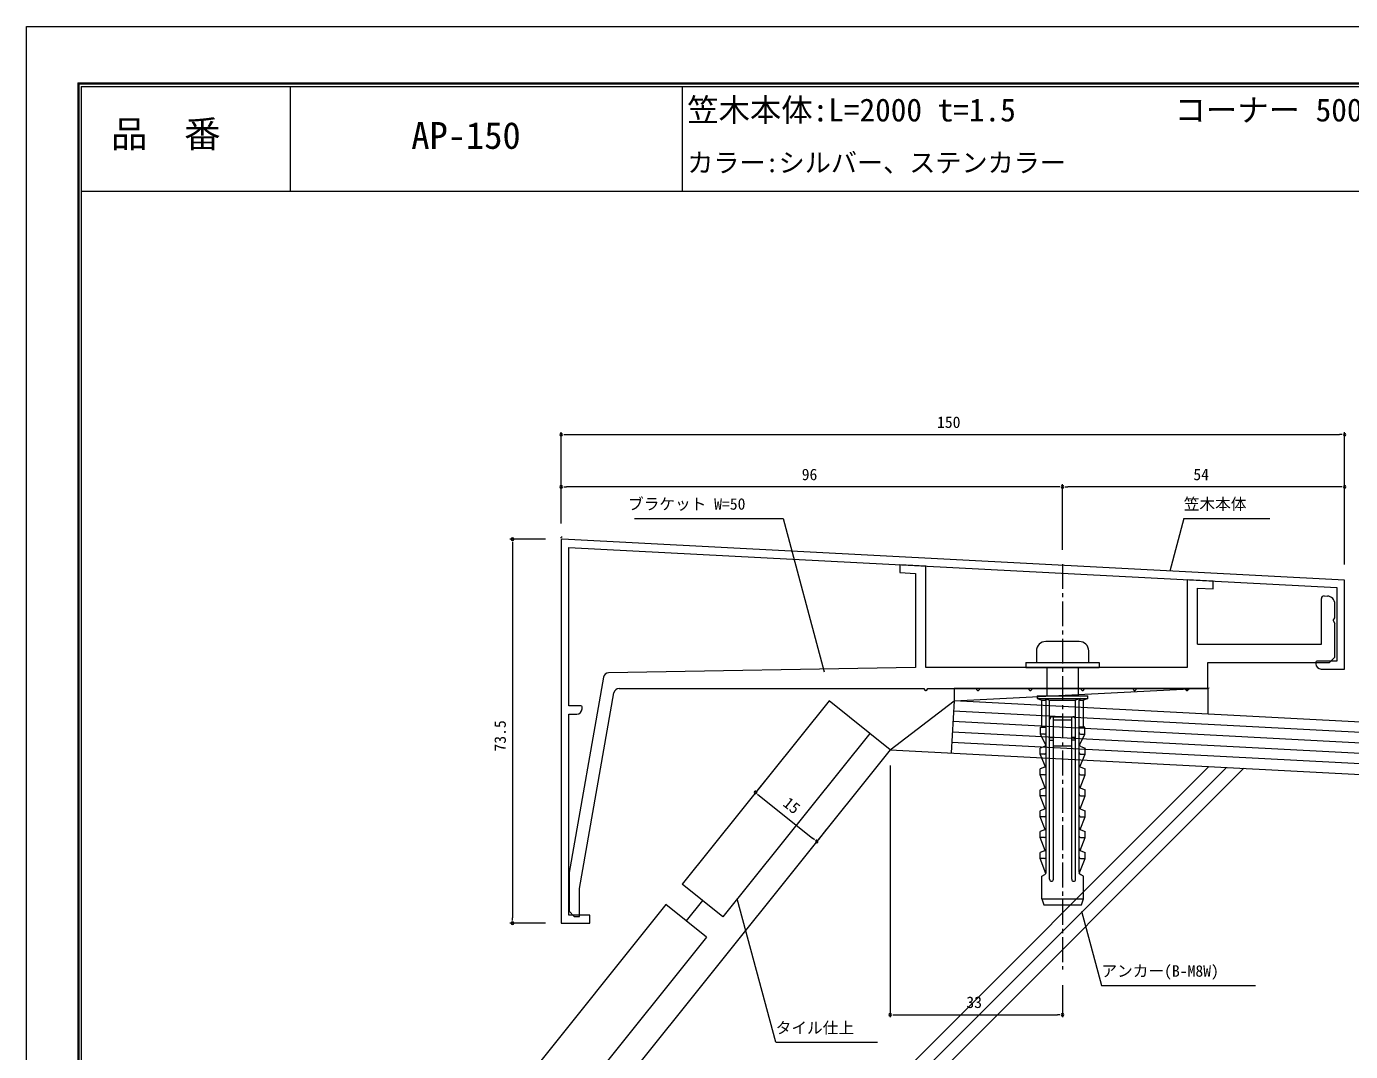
# Model space of a CAD drawing. Units: millimetres, scale not verified. Extents: x -210 to 210, y -148 to 149.
# Drawn here: x -210 to 43.5, y -47.7 to 148.5 of the extents above; entities that cross this region are included whole.
import ezdxf
from ezdxf.enums import TextEntityAlignment as Align

# ---------------------------------------------------------------- set-up
doc = ezdxf.new("R2010")
doc.units = ezdxf.units.MM
doc.header["$LTSCALE"] = 0.25
doc.linetypes.add('USER1', pattern=[28.575, 19.05, -3.175, 3.175, -3.175])
for name, color, linetype, lineweight in [('0-0_0', 7, 'Continuous', 9), ('0-1_1-1図枠', 3, 'Continuous', 18), ('0-3_2-1寸法', 3, 'Continuous', 18), ('0-5_Defpoints', 7, 'Continuous', 9), ('0-6_4-1アルミ型', 7, 'Continuous', 18), ('0-7_5-1実寸型', 1, 'Continuous', 18), ('0-9_4-0図', 7, 'Continuous', 18), ('0-A_5-4図補助2', 7, 'Continuous', 9), ('0-B_5-5中心線', 6, 'USER1', 18), ('0-C_4-3アンカー', 2, 'Continuous', 18)]:
    doc.layers.add(name, color=color, linetype=linetype, lineweight=lineweight)
doc.layers.add('0-2_1-2図名', color=7, linetype='Continuous')
doc.layers.add('0-4_1-4文字', color=7, linetype='Continuous')
doc.styles.add('ＭＳ ゴシック', font='')
doc.styles.get('ＭＳ ゴシック').set_extended_font_data('MS Gothic')

msp = doc.modelspace()

# ---------------------------------------------------------------- linework, layer by layer
at = {"layer": '0-0_0'}
for p, q in [((-107.1569, 70.3647), (-106.6569, 70.3647)), ((41.8431, 70.3647), (41.3431, 70.3647)), ((-107.1569, 60.3647), (-106.6569, 60.3647)), ((-12.1569, 60.3647), (-12.6569, 60.3647)), ((-11.1569, 60.3647), (-10.6569, 60.3647)), ((41.8431, 60.3647), (41.3431, 60.3647)), ((-116.9617, 49.8653), (-116.9617, 49.3653)), ((-70.0458, 1.5568), (-69.6556, 1.2442)), ((-59.1198, -7.1966), (-59.51, -6.884)), ((-116.9617, -22.6347), (-116.9617, -22.1347)), ((-44.1616, -40.6749), (-43.6616, -40.6749)), ((-12.1616, -40.6749), (-12.6616, -40.6749))]:
    msp.add_line(p, q, dxfattribs=at)
for centre, start, end in [((-107.6569, 70.3647), 0, 180), ((-107.6569, 70.3647), 180, 0), ((42.3431, 70.3647), 0, 180), ((42.3431, 70.3647), 180, 0), ((-107.6569, 60.3647), 0, 180), ((-107.6569, 60.3647), 180, 0), ((-11.6569, 60.3647), 0, 180), ((-11.6569, 60.3647), 0, 180), ((-11.6569, 60.3647), 180, 0), ((-11.6569, 60.3647), 180, 0), ((42.3431, 60.3647), 0, 180), ((42.3431, 60.3647), 180, 0), ((-116.9617, 50.3653), 90, 270), ((-116.9617, 50.3653), 270, 90), ((-70.436, 1.8694), 141.3, 321.3), ((-70.436, 1.8694), 321.3, 141.3), ((-58.7295, -7.5092), 141.3, 321.3), ((-58.7295, -7.5092), 321.3, 141.3), ((-116.9617, -23.1347), 90, 270), ((-116.9617, -23.1347), 270, 90), ((-44.6616, -40.6749), 0, 180), ((-11.6616, -40.6749), 0, 180), ((-44.6616, -40.6749), 180, 0), ((-11.6616, -40.6749), 180, 0)]:
    msp.add_arc(centre, 0.25, start, end, dxfattribs=at)
at = {"layer": '0-1_1-1図枠'}
for p, q in [((-200.0129, 137.502), (-200.0129, -137.498)), ((-200.0129, 137.502), (199.9871, 137.502)), ((-199.5129, 137.002), (-199.5129, -136.998)), ((-199.5129, 137.002), (199.4871, 137.002)), ((-159.5129, 137.002), (-159.5129, 117.002)), ((-84.5129, 137.002), (-84.5129, 117.002)), ((-199.5129, 117.002), (199.4871, 117.002))]:
    msp.add_line(p, q, dxfattribs=at)
at = {"layer": '0-3_2-1寸法'}
for p, q in [((-107.6569, 53.3653), (-107.6569, 70.8647)), ((-106.6569, 70.3647), (41.3431, 70.3647)), ((42.3431, 45.5042), (42.3431, 70.8647)), ((-107.6569, 53.3653), (-107.6569, 60.8647)), ((-11.6569, 48.334), (-11.6569, 60.8647)), ((-11.6569, 48.334), (-11.6569, 60.8647)), ((42.3431, 45.5042), (42.3431, 60.8647)), ((-12.6569, 60.3647), (-106.6569, 60.3647)), ((41.3431, 60.3647), (-10.6569, 60.3647)), ((11.5472, 54.3391), (8.8465, 44.26)), ((11.5472, 54.3391), (28.0056, 54.3391)), ((-110.6569, 50.3653), (-117.4617, 50.3653)), ((-116.9617, 49.3653), (-116.9617, -22.1347)), ((-44.6616, 7.0505), (-44.6616, -41.1749)), ((-68.5603, 4.2107), (-70.1234, 2.2596)), ((-69.6556, 1.2442), (-59.51, -6.884)), ((-56.8538, -5.1679), (-58.4169, -7.119)), ((-66.5796, -45.9408), (-73.9346, -18.4913)), ((-8.0466, -20.8329), (-4.2346, -35.0595)), ((-110.6569, -23.1347), (-117.4617, -23.1347)), ((-11.6616, -35.004), (-11.6616, -41.1749)), ((-4.2135, -35.0595), (25.245, -35.0595)), ((-43.6616, -40.6749), (-12.6616, -40.6749)), ((-66.5796, -45.9408), (-47.1211, -45.9408))]:
    msp.add_line(p, q, dxfattribs=at)
msp.add_lwpolyline([(-93.6176, 54.3391), (-65.1592, 54.3391), (-57.2925, 24.9805)], dxfattribs=at)
at = {"layer": '0-5_Defpoints'}
for p, q in [((-200.2129, 137.702), (-200.2129, -137.698)), ((-200.2129, 137.702), (200.1871, 137.702)), ((-200.2129, 137.702), (-200.2129, -137.698)), ((-200.2129, 137.702), (200.1871, 137.702)), ((-107.6569, 50.5217), (-107.6569, 50.7324)), ((-107.4464, 50.7214), (-107.6569, 50.7324))]:
    msp.add_line(p, q, dxfattribs=at)
msp.add_lwpolyline([(-210.0129, -148.498), (-210.0129, 148.502), (209.9871, 148.502), (209.9871, -148.498)], close=True, dxfattribs=at)
at = {"layer": '0-6_4-1アルミ型'}
for p, q in [((36.8431, 26.8047), (36.8431, 26.5047)), ((-103.6569, 17.8659), (-103.6569, 18.2659))]:
    msp.add_line(p, q, dxfattribs=at)
for points in [[(-107.6569, 50.1551), (-107.6569, -23.1341), (-102.1569, -23.1341)], [(37.8431, 25.5047), (42.3431, 25.5047), (42.3431, 42.5047), (-107.4464, 50.3549)], [(-103.8569, 18.4659), (-106.1569, 18.4659), (-106.1569, 48.7852), (40.8431, 41.0813), (40.8431, 27.0047), (37.0431, 27.0047)], [(-102.1569, -23.1341), (-102.1569, -21.6341), (-106.1569, -21.6341), (-106.1569, 16.8659), (-104.6569, 16.8659)]]:
    msp.add_lwpolyline(points, dxfattribs=at)
for centre, radius, start, end in [((-107.4569, 50.1551), 0.2, 87, 180), ((37.0431, 26.8047), 0.2, 90, 180), ((37.8431, 26.5047), 1, 180, 270), ((-104.6569, 17.8659), 1, 270, 0), ((-103.8569, 18.2659), 0.2, 0, 90)]:
    msp.add_arc(centre, radius, start, end, dxfattribs=at)
at = {"layer": '0-7_5-1実寸型'}
for p, q in [((37.8836, 30.2666), (37.8836, 38.9986)), ((38.4097, 39.4979), (39.0421, 39.4648)), ((40.4636, 35.2861), (40.4636, 37.9668)), ((40.1636, 34.7666), (40.4636, 35.2861)), ((40.1636, 34.7666), (40.4636, 34.2471)), ((40.4636, 27.7666), (40.4636, 34.2471)), ((14.1632, 30.2666), (37.8836, 30.2666)), ((39.4632, 26.7666), (40.4632, 27.7666))]:
    msp.add_line(p, q, dxfattribs=at)
for points in [[(12.1632, 25.7666), (-37.8368, 25.7666), (-37.8368, 45.2047), (-42.8357, 45.4667), (-42.8357, 43.9646), (-39.8368, 43.8075), (-39.8368, 25.7656), (-98.5801, 24.7607)], [(14.1632, 30.2666), (14.1632, 40.9774), (17.1632, 40.8202), (17.1632, 42.3223), (12.1632, 42.5843), (12.1632, 25.7646)], [(12.3232, 21.4466), (12.5632, 21.7666), (16.1632, 21.7666), (16.1632, 26.7666), (39.4632, 26.7666), (40.4632, 27.7666)], [(-99.5479, 23.9345), (-106.1368, -13.4334), (-106.1368, -20.8734), (-105.1368, -21.8734), (-104.1368, -21.8734), (-104.1368, -16.4877), (-97.5373, 20.9403)], [(-96.5524, 21.7666), (-38.2368, 21.7666), (-37.9968, 21.4466)], [(-37.6768, 21.4466), (-37.4368, 21.7666), (-28.2368, 21.7666), (-27.9968, 21.4466)], [(-27.6768, 21.4466), (-27.4368, 21.7666), (-18.2368, 21.7666), (-17.9968, 21.4466)], [(-17.6768, 21.4466), (-17.4368, 21.7666), (-8.2368, 21.7666), (-7.9968, 21.4466)], [(-7.6768, 21.4466), (-7.4368, 21.7666), (1.7632, 21.7666), (2.0032, 21.4466)], [(2.3232, 21.4466), (2.5632, 21.7666), (11.7632, 21.7666), (12.0032, 21.4466)]]:
    msp.add_lwpolyline(points, dxfattribs=at)
for centre, radius, start, end in [((38.3836, 38.9986), 0.5, 87, 180), ((38.9636, 37.9668), 1.5, 0, 87), ((-98.563, 23.7609), 1, 90.98, 170), ((-96.5524, 20.7666), 1, 90, 170), ((-37.8368, 21.5666), 0.2, 216.8699, 323.1301), ((-27.8368, 21.5666), 0.2, 216.8699, 323.1301), ((-17.8368, 21.5666), 0.2, 216.8699, 323.1301), ((-7.8368, 21.5666), 0.2, 216.8699, 323.1301), ((2.1632, 21.5666), 0.2, 216.8699, 323.1301), ((12.1632, 21.5666), 0.2, 216.8699, 323.1301)]:
    msp.add_arc(centre, radius, start, end, dxfattribs=at)
at = {"layer": '0-9_4-0図'}
for q in [(-96.1962, -54.2753), (92.3922, 2.8678)]:
    msp.add_line((-44.6616, 10.0505), q, dxfattribs=at)
at = {"layer": '0-A_5-4図補助2'}
for p, q in [((-32.4343, 19.4192), (16.425, 21.8798)), ((-32.4343, 21.7666), (-32.4343, 19.4192)), ((16.1632, 21.7625), (-32.4343, 21.7625)), ((16.1632, 21.7666), (16.1632, 16.8765)), ((92.9155, 12.8541), (-32.4343, 19.4234)), ((92.7062, 8.8596), (-32.6437, 15.4289)), ((92.8109, 10.8568), (-32.539, 17.4261)), ((92.6015, 6.8623), (-32.7484, 13.4316)), ((92.4969, 4.865), (-32.853, 11.4344)), ((-44.7554, -54.2753), (16.3717, 6.8518)), ((-41.2554, -54.2753), (19.6974, 6.6776)), ((-37.7554, -54.2753), (23.0231, 6.5033)), ((-87.6302, -19.5924), (-115.4164, -54.2753)), ((-79.8259, -25.8448), (-87.6302, -19.5924)), ((-80.6018, -18.8165), (-83.728, -22.7186)), ((-79.8259, -25.8448), (-102.6029, -54.2753))]:
    msp.add_line(p, q, dxfattribs=at)
for points in [[(-44.6616, 10.0505), (-56.368, 19.4291), (-84.504, -15.6903)], [(-44.6616, 10.0505), (-32.4343, 19.4234), (-32.9577, 9.4371)], [(-48.5637, 13.1767), (-76.6997, -21.9427), (-84.504, -15.6903)]]:
    msp.add_lwpolyline(points, dxfattribs=at)
at = {"layer": '0-B_5-5中心線'}
msp.add_line((-11.6616, 45.5921), (-11.6616, -32.004), dxfattribs=at)
at = {"layer": '0-C_4-3アンカー'}
for p, q in [((-8.4616, 30.7669), (-14.8616, 30.7669)), ((-16.6616, 28.9669), (-16.6616, 26.7669)), ((-6.6616, 26.7669), (-6.6616, 28.9669)), ((-18.6616, 26.7669), (-4.6616, 26.7669)), ((-14.6616, 25.7669), (-14.6616, 20.3669)), ((-8.6616, 25.7669), (-8.6616, 20.3669)), ((-4.6616, 26.7669), (-4.6616, 25.7669)), ((-16.5112, 20.3669), (-6.797, 20.3669)), ((-16.5112, 20.3669), (-16.5112, 19.8669)), ((-6.797, 19.8669), (-6.797, 20.3669)), ((-16.5112, 19.8669), (-6.797, 19.8669)), ((-16.5112, 19.8669), (-15.6541, 19.5097)), ((-15.6541, 19.5097), (-14.8041, 19.5097)), ((-15.6541, 14.3669), (-15.6541, 19.5097)), ((-15.0541, 19.8669), (-14.8041, 19.5097)), ((-15.0541, 19.8669), (-14.1541, 19.5097)), ((-14.8041, -13.3991), (-14.8041, 19.5097)), ((-14.1541, 19.5097), (-9.1541, 19.5097)), ((-14.1541, -14.7581), (-14.1541, 19.5097)), ((-8.2541, 19.8669), (-9.1541, 19.5097)), ((-9.1541, -14.7581), (-9.1541, 19.5097)), ((-8.2541, 19.8669), (-8.5041, 19.5097)), ((-8.5041, -13.3991), (-8.5041, 19.5097)), ((-8.5041, 19.5097), (-7.6541, 19.5097)), ((-6.797, 19.8669), (-7.6541, 19.5097)), ((-7.6541, 14.3669), (-7.6541, 19.5097)), ((-13.5827, 16.3669), (-9.7255, 16.3669)), ((-13.4041, -14.7581), (-13.4041, 16.3669)), ((-13.4041, 15.7954), (-9.9041, 15.7954)), ((-9.9041, -14.7581), (-9.9041, 16.3669)), ((-15.1041, 13.0276), (-15.9041, 13.0276)), ((-14.8595, 10.9334), (-15.9041, 13.0276)), ((-8.4487, 10.9334), (-7.4041, 13.0276)), ((-8.2041, 13.0276), (-7.4041, 13.0276)), ((-15.12, 10.6972), (-15.9541, 10.3669)), ((-15.9541, 9.224), (-15.9541, 10.3669)), ((-14.1541, 12.3669), (-13.4041, 12.3669)), ((-14.1541, 11.8669), (-13.4041, 11.8669)), ((-13.4041, 10.7954), (-9.9041, 10.7954)), ((-9.1541, 12.3669), (-9.9041, 12.3669)), ((-9.1541, 11.8669), (-9.9041, 11.8669)), ((-8.1882, 10.6972), (-7.3541, 10.3669)), ((-7.3541, 9.224), (-7.3541, 10.3669)), ((-15.1041, 9.224), (-15.9541, 9.224)), ((-14.9582, 6.8011), (-15.9541, 9.224)), ((-8.35, 6.8011), (-7.3541, 9.224)), ((-8.2041, 9.224), (-7.3541, 9.224)), ((-15.12, 6.6972), (-15.9541, 6.3669)), ((-15.9541, 5.224), (-15.9541, 6.3669)), ((-15.1041, 5.224), (-15.9541, 5.224)), ((-15.0005, 2.7648), (-15.9541, 5.224)), ((-8.3077, 2.7648), (-7.3541, 5.224)), ((-8.2041, 5.224), (-7.3541, 5.224)), ((-8.1882, 6.6972), (-7.3541, 6.3669)), ((-7.3541, 5.224), (-7.3541, 6.3669)), ((-15.12, 2.6972), (-15.9541, 2.3669)), ((-8.1882, 2.6972), (-7.3541, 2.3669)), ((-15.9541, 1.224), (-15.9541, 2.3669)), ((-15.1041, 1.224), (-15.9541, 1.224)), ((-15.0005, -1.2352), (-15.9541, 1.224)), ((-8.3077, -1.2352), (-7.3541, 1.224)), ((-8.2041, 1.224), (-7.3541, 1.224)), ((-7.3541, 1.224), (-7.3541, 2.3669)), ((-15.12, -1.3028), (-15.9541, -1.6331)), ((-15.9541, -2.776), (-15.9541, -1.6331)), ((-8.1882, -1.3028), (-7.3541, -1.6331)), ((-7.3541, -2.776), (-7.3541, -1.6331)), ((-15.1041, -2.776), (-15.9541, -2.776)), ((-15.0005, -5.2352), (-15.9541, -2.776)), ((-8.3077, -5.2352), (-7.3541, -2.776)), ((-8.2041, -2.776), (-7.3541, -2.776)), ((-15.12, -5.3028), (-15.9541, -5.6331)), ((-15.9541, -6.776), (-15.9541, -5.6331)), ((-15.1041, -6.776), (-15.9541, -6.776)), ((-15.0005, -9.2352), (-15.9541, -6.776)), ((-8.3077, -9.2352), (-7.3541, -6.776)), ((-8.2041, -6.776), (-7.3541, -6.776)), ((-8.1882, -5.3028), (-7.3541, -5.6331)), ((-7.3541, -6.776), (-7.3541, -5.6331)), ((-15.12, -9.3028), (-15.9541, -9.6331)), ((-15.9541, -10.776), (-15.9541, -9.6331)), ((-8.1882, -9.3028), (-7.3541, -9.6331)), ((-7.3541, -10.776), (-7.3541, -9.6331)), ((-15.1041, -10.776), (-15.9541, -10.776)), ((-14.8531, -13.615), (-15.9541, -10.776)), ((-8.4551, -13.615), (-7.3541, -10.776)), ((-8.2041, -10.776), (-7.3541, -10.776)), ((-15.6541, -14.1331), (-15.0805, -13.8463)), ((-15.6541, -18.4903), (-15.6541, -14.1331)), ((-7.6541, -14.1331), (-8.2277, -13.8463)), ((-7.6541, -18.4903), (-7.6541, -14.1331)), ((-15.6541, -18.4903), (-7.6541, -18.4903)), ((-15.6541, -18.4903), (-15.2616, -19.6331)), ((-15.2616, -19.6331), (-8.0466, -19.6331)), ((-8.0466, -19.6331), (-7.6541, -18.4903))]:
    msp.add_line(p, q, dxfattribs=at)
for points in [[(-18.6616, 26.7669), (-18.6616, 25.7669), (-4.6616, 25.7669)], [(-15.9041, 13.0276), (-15.9041, 14.3669), (-14.8041, 14.3669)], [(-7.4041, 13.0276), (-7.4041, 14.3669), (-8.5041, 14.3669)]]:
    msp.add_lwpolyline(points, dxfattribs=at)
for centre, radius, start, end in [((-14.8616, 28.9669), 1.8, 90, 180), ((-8.4616, 28.9669), 1.8, 0, 90), ((-13.5827, 15.7954), 0.5714, 90, 180), ((-9.7255, 15.7954), 0.5714, 0, 90), ((-15.1041, 13.3276), 0.3, 270, 0), ((-8.2041, 13.3276), 0.3, 180, 270), ((-15.3041, 11.1621), 0.5, 291.60553, 0), ((-8.0041, 11.1621), 0.5, 180, 248.39447), ((-15.1041, 9.524), 0.3, 270, 0), ((-8.2041, 9.524), 0.3, 180, 270), ((-15.3041, 7.1621), 0.5, 291.60553, 0), ((-15.1041, 5.524), 0.3, 270, 0), ((-8.0041, 7.1621), 0.5, 180, 248.39447), ((-8.2041, 5.524), 0.3, 180, 270), ((-15.3041, 3.1621), 0.5, 291.60553, 0), ((-8.0041, 3.1621), 0.5, 180, 248.39447), ((-15.1041, 1.524), 0.3, 270, 0), ((-8.2041, 1.524), 0.3, 180, 270), ((-15.3041, -0.8379), 0.5, 291.60553, 0), ((-15.1041, -2.476), 0.3, 270, 0), ((-8.0041, -0.8379), 0.5, 180, 248.39447), ((-8.2041, -2.476), 0.3, 180, 270), ((-15.3041, -4.8379), 0.5, 291.60553, 0), ((-8.0041, -4.8379), 0.5, 180, 248.39447), ((-15.1041, -6.476), 0.3, 270, 0), ((-8.2041, -6.476), 0.3, 180, 270), ((-15.3041, -8.8379), 0.5, 291.60553, 0), ((-8.0041, -8.8379), 0.5, 180, 248.39447), ((-15.1041, -10.476), 0.3, 270, 0), ((-8.2041, -10.476), 0.3, 180, 270), ((-15.3041, -13.3991), 0.5, 296.56505, 0), ((-13.7791, -14.7581), 0.375, 180, 0), ((-9.5291, -14.7581), 0.375, 180, 0), ((-8.0041, -13.3991), 0.5, 180, 243.43495)]:
    msp.add_arc(centre, radius, start, end, dxfattribs=at)

# ---------------------------------------------------------------- texts
at = {"layer": '0-2_1-2図名', "style": 'ＭＳ ゴシック'}
for s, p in [('品\u3000番', (-193.8438, 123.8218)), ('AP-150', (-136.3438, 123.5375))]:
    msp.add_text(s, height=5.132, dxfattribs=at).set_placement(p, align=Align.BOTTOM_LEFT)
at = {"layer": '0-3_2-1寸法', "color": 7, "style": 'ＭＳ ゴシック'}
for s, p in [('150', (-35.6949, 70.9897)), ('96', (-61.5985, 60.9897)), ('54', (13.3787, 60.9897)), ('ブラケット W=50', (-94.8525, 55.3391)), ('笠木本体', (11.5472, 55.3391)), ('アンカー(B-M8W)', (-4.2135, -34.0595)), ('33', (-30.0804, -40.0499)), ('タイル仕上', (-66.5796, -44.9408))]:
    msp.add_text(s, height=2.199, dxfattribs=at).set_placement(p, align=Align.BOTTOM_LEFT)
for s, rotation, p in [('73.5', 90, (-117.5867, 9.7093)), ('15', 321.3, (-65.7727, -1.0658))]:
    msp.add_text(s, height=2.199, rotation=rotation, dxfattribs=at).set_placement(p, align=Align.BOTTOM_LEFT)
at = {"layer": '0-4_1-4文字', "style": 'ＭＳ ゴシック'}
for s, height, p in [('笠木本体:L=2000 t=1.5', 4.399, (-83.5129, 129.002)), ('コーナー 500x500', 4.399, (9.7917, 129.002)), ('カラー:シルバー、ステンカラー', 3.666, (-83.5129, 119.502))]:
    msp.add_text(s, height=height, dxfattribs=at).set_placement(p, align=Align.BOTTOM_LEFT)

doc.saveas('drawing.dxf')
